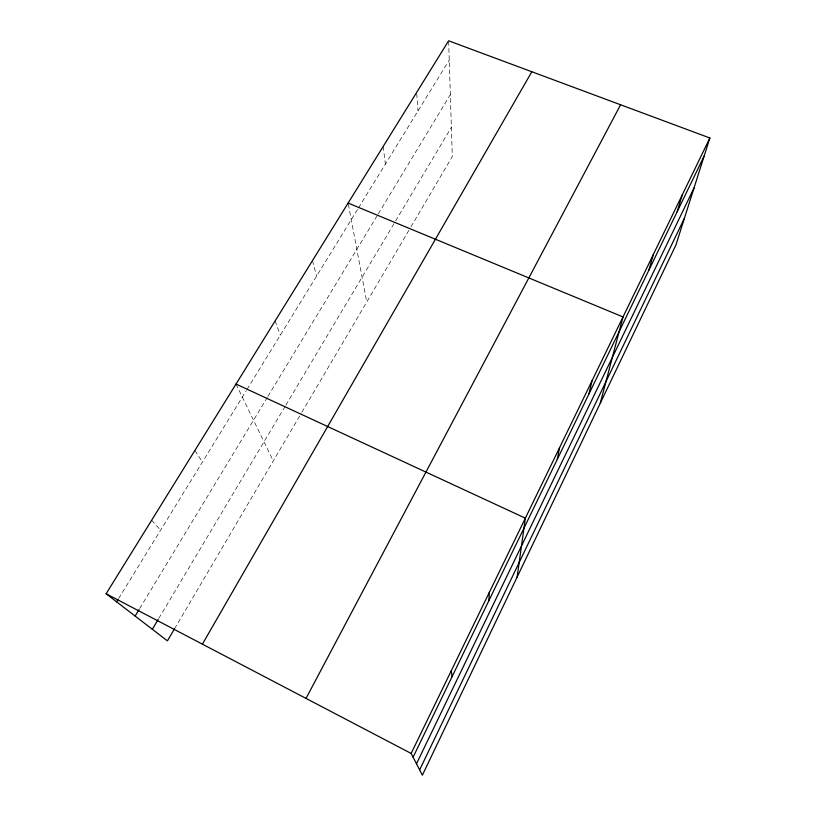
<?xml version="1.0" encoding="UTF-8"?>
<svg xmlns="http://www.w3.org/2000/svg" width="816" height="816" viewBox="0 0 816 816"><rect width="100%" height="100%" fill="white"/><g stroke="black" fill="none" stroke-linecap="round" stroke-linejoin="round"><path stroke-width="0.61" stroke-dasharray="4.08 3.06" d="M174.522 628.799L301.237 413.375M301.869 412.294L410.315 227.939M410.948 226.858L452.299 156.57L448.667 42.004M158.804 618.385L285.223 406.215M285.865 405.134L395.005 221.952M395.648 220.871L451.37 127.347M139.73 608.461L267.26 397.494M267.913 396.413L377.635 214.914M378.277 213.843L450.33 94.656M118.606 598.556L246.32 390.568M246.983 389.477L357.806 208.988M358.459 207.917L449.239 60.078M151.643 520.261L160.609 530.155M194.881 450.452L202.46 461.989M236.008 384.061L273.268 460.928M275.165 320.851L280.316 335.192M312.487 260.579L316.588 276.124M348.34 204.255L366.751 302.002M383.153 146.492L385.376 164.087M416.721 93.697L418.006 110.945"/><path stroke-width="1.22" d="M488.906 600.586L489.314 592.396M517.12 577.065L525.351 518.16L236.008 384.061M557.257 459.418L559.562 447.678M588.958 393.924L592.079 380.695M600.26 403.206L623.016 316.934L348.116 203.072M648.853 270.218L653.381 254.398M677.158 211.752L682.298 194.81M709.879 137.986L675.903 245.045L422.372 775.2L411.142 753.443L106.121 593.752L448.627 40.8L709.879 137.986L411.142 753.443M419.628 769.886L684.43 218.168M416.486 763.807L694.008 187.986M413.08 757.207L704.188 155.927M306.01 698.404L620.599 104.774M202.399 644.161L531.828 71.747M174.522 628.799L167.413 640.876L106.121 593.752M152.317 629.269L158.151 619.477M135.13 616.06L139.067 609.542M116.606 601.82L117.943 599.648M451.299 670.711L452.003 676.811"/></g></svg>
